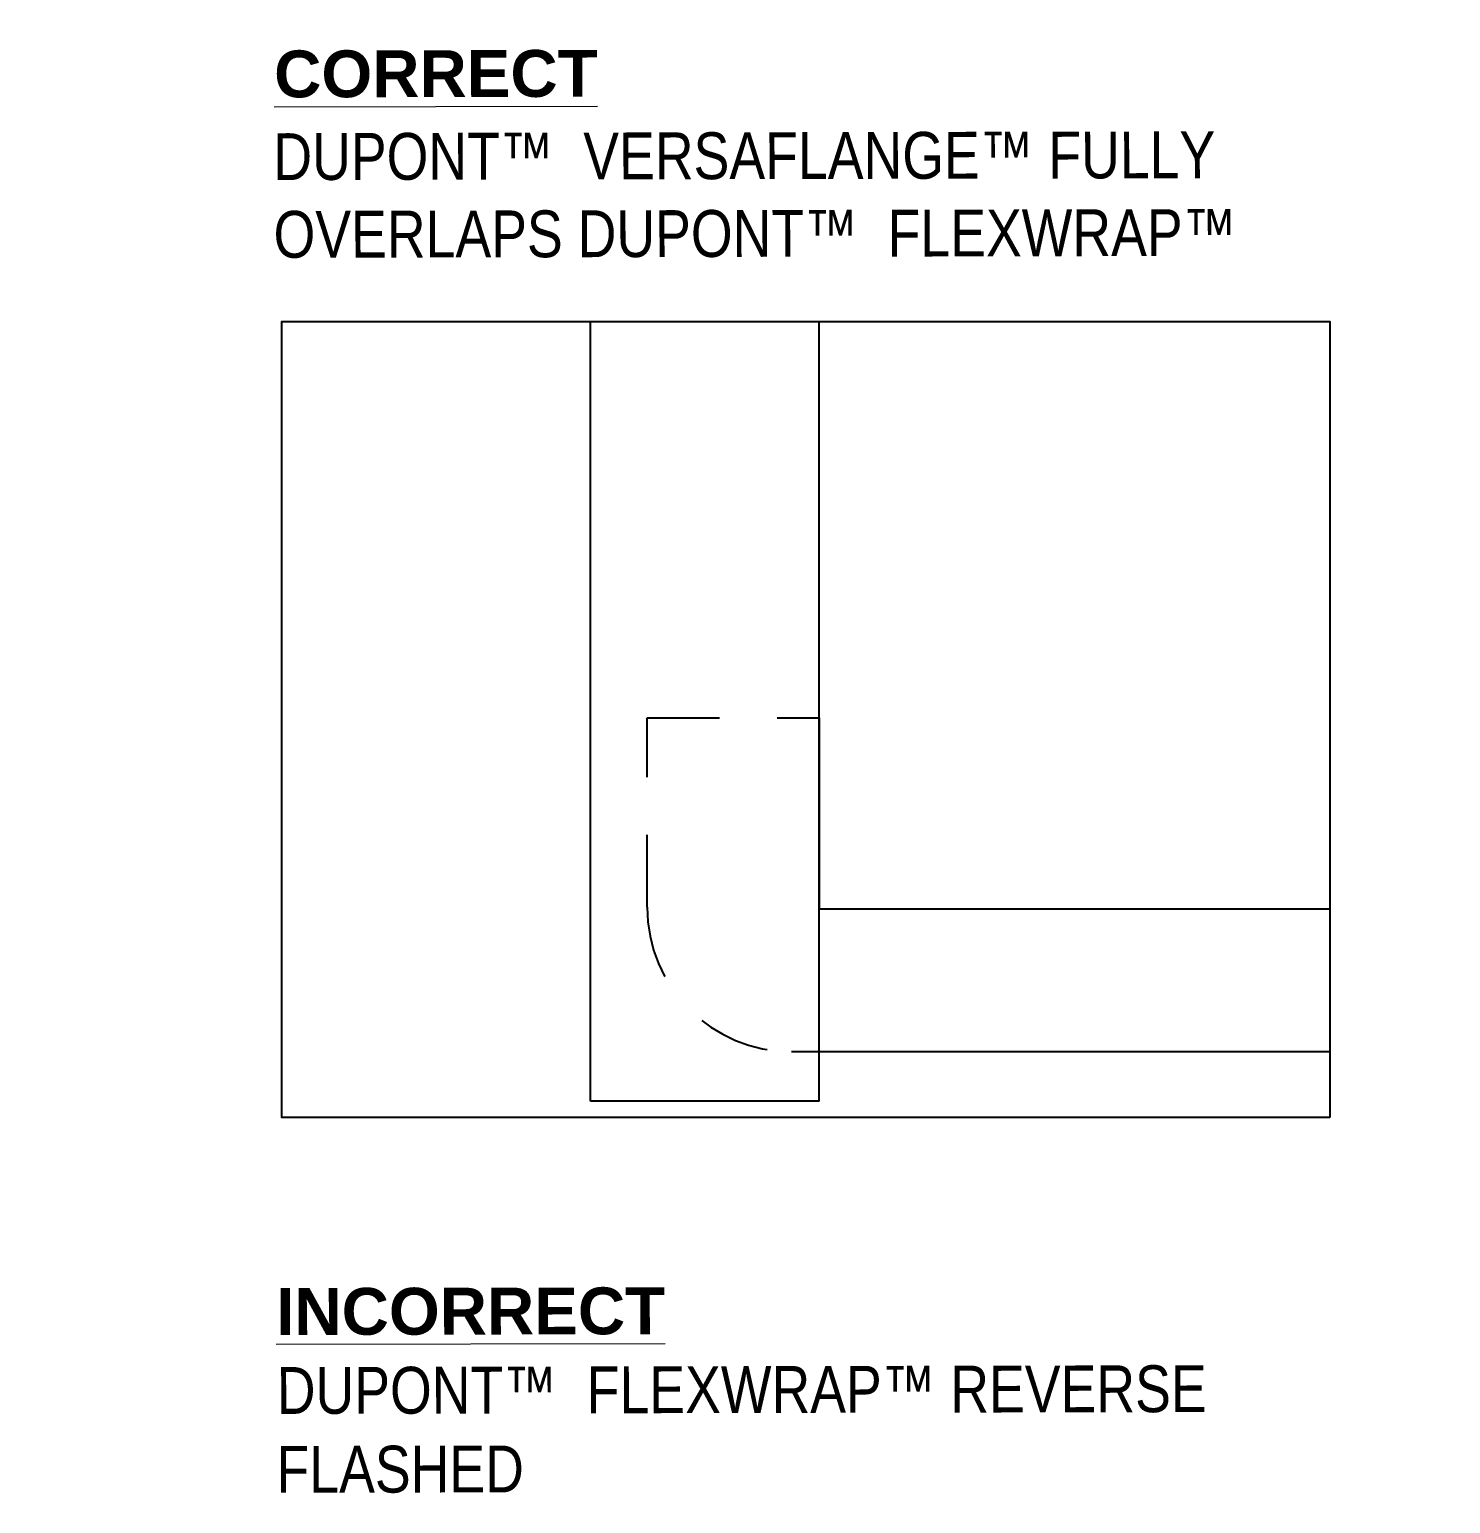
# Model space of a CAD drawing. Header units: inches. Extents: x -20.7 to 76.3, y -55.2 to 19.1.
# Drawn here: x 0.084 to 2.544, y -27.464 to -24.914 of the extents above; entities that cross this region are included whole.
import ezdxf

# ---------------------------------------------------------------- set-up
doc = ezdxf.new("R2010")
doc.units = ezdxf.units.IN
doc.header["$MEASUREMENT"] = 0
for name, pattern in [('AI-Linetype-53', [0.187557, 0.125038, -0.062519]), ('AI-Linetype-54', [0.187557, 0.125038, -0.062519]), ('AI-Linetype-55', [0.187557, 0.125038, -0.062519])]:
    doc.linetypes.add(name, pattern=pattern)
for name, color, linetype, lineweight in [('.ATI-TEXT', 7, 'Continuous', 0), ('G-ANNO-TTLB', 7, 'Continuous', 0), ('TYVEK', 7, 'Continuous', 0)]:
    doc.layers.add(name, color=color, linetype=linetype, lineweight=lineweight)

# ---------------------------------------------------------------- blocks, each defined once
blk = doc.blocks.new('Block_467')
at = {"layer": '.ATI-TEXT', "char_height": 0.2, "attachment_point": 7, "rotation": 0.1123}
for s, insert in [('\\L\\C18;\\c0;\\FArial Bold|b1|i0|c1;\\H0.081059;\\W0.999992;CORRECT\\l', (0.5078, -25.033)), ('\\C18;\\c0;\\FArial Narrow|b0|i0|c1;\\H0.081059;\\W0.999992;DUPONT™  VERSAFLANGE™ FULLY ', (0.5065, -25.176)), ('\\C18;\\c0;\\FArial Narrow|b0|i0|c1;\\H0.081059;\\W0.999992;OVERLAPS DUPONT™  FLEXWRAP™', (0.5068, -25.3105))]:
    blk.add_mtext(s, dxfattribs=dict(at, insert=insert))
blk = doc.blocks.new('Block_468')
at = {"layer": '.ATI-TEXT', "char_height": 0.2, "attachment_point": 7, "rotation": 0.1123}
for s, insert in [('\\L\\C18;\\c0;\\FArial Bold|b1|i0|c1;\\H0.081059;\\W0.999992;INCORRECT\\l', (0.5114, -27.174)), ('\\C18;\\c0;\\FArial Narrow|b0|i0|c1;\\H0.081059;\\W0.999992;DUPONT™  FLEXWRAP™ REVERSE', (0.5124, -27.3106)), ('\\C18;\\c0;\\FArial Narrow|b0|i0|c1;\\H0.081059;\\W0.999992;FLASHED', (0.5119, -27.4471))]:
    blk.add_mtext(s, dxfattribs=dict(at, insert=insert))

msp = doc.modelspace()

# ---------------------------------------------------------------- hatches: boundary and pattern name
at = {"layer": 'G-ANNO-TTLB', "true_color": 0xff00ff, "transparency": 33554687}
h = msp.add_hatch(color=6, dxfattribs=at)
edge = h.paths.add_edge_path()
edge.add_spline(control_points=[(20.0382, -55.2136), (20.0382, -55.2136), (-20.6495, -55.2136), (-20.6495, -55.2136), (-20.6495, -55.2136), (-20.6495, -21.0886), (-20.6495, -21.0886), (-20.6495, -21.0886), (20.0382, -21.0886), (20.0382, -21.0886), (20.0382, -21.0886), (20.0382, -55.2136), (20.0382, -55.2136)], knot_values=[0, 0, 0, 0, 1, 1, 1, 2, 2, 2, 3, 3, 3, 4, 4, 4, 4], degree=3, periodic=0)
edge = h.paths.add_edge_path()
edge.add_spline(control_points=[(-20.5245, -21.2136), (-20.5245, -21.2136), (-20.5245, -55.0886), (-20.5245, -55.0886), (-20.5245, -55.0886), (19.9132, -55.0886), (19.9132, -55.0886), (19.9132, -55.0886), (19.9132, -21.2136), (19.9132, -21.2136), (19.9132, -21.2136), (-20.5245, -21.2136), (-20.5245, -21.2136)], knot_values=[0, 0, 0, 0, 1, 1, 1, 2, 2, 2, 3, 3, 3, 4, 4, 4, 4], degree=3, periodic=0)
edge.add_line((-20.5245, -21.2136), (-20.5245, -21.2136))

# ---------------------------------------------------------------- linework, layer by layer
at = {"layer": 'G-ANNO-TTLB'}
for points in [[(20.0382, -55.2136), (20.0382, -55.2136), (-20.6495, -55.2136), (-20.6495, -55.2136), (-20.6495, -55.2136), (-20.6495, -21.0886), (-20.6495, -21.0886), (-20.6495, -21.0886), (20.0382, -21.0886), (20.0382, -21.0886), (20.0382, -21.0886), (20.0382, -55.2136), (20.0382, -55.2136)], [(-20.5245, -21.2136), (-20.5245, -21.2136), (-20.5245, -55.0886), (-20.5245, -55.0886), (-20.5245, -55.0886), (19.9132, -55.0886), (19.9132, -55.0886), (19.9132, -55.0886), (19.9132, -21.2136), (19.9132, -21.2136), (19.9132, -21.2136), (-20.5245, -21.2136), (-20.5245, -21.2136)]]:
    msp.add_open_spline(points, degree=3, knots=[0, 0, 0, 0, 1, 1, 1, 2, 2, 2, 3, 3, 3, 4, 4, 4, 4], dxfattribs=at)
at = {"layer": 'TYVEK', "color": 1, "lineweight": 25, "true_color": 0xff0000}
for p, q in [((1.055, -26.7686), (1.055, -25.4193)), ((1.4512, -26.7686), (1.4512, -25.4193)), ((1.4512, -26.105), (1.4512, -26.4359)), ((1.4512, -26.7686), (1.055, -26.7686))]:
    msp.add_line(p, q, dxfattribs=at)
at = {"layer": 'TYVEK', "color": 18, "linetype": 'AI-Linetype-54', "lineweight": 25, "true_color": 0x000000}
msp.add_line((1.1533, -26.4328), (1.1533, -26.105), dxfattribs=at)
at = {"layer": 'TYVEK', "color": 18, "linetype": 'AI-Linetype-55', "lineweight": 25, "true_color": 0x000000}
msp.add_line((1.1533, -26.105), (1.4512, -26.105), dxfattribs=at)
at = {"layer": 'TYVEK', "color": 18, "lineweight": 25, "true_color": 0x000000}
for p, q in [((1.4512, -26.4359), (2.335, -26.4359)), ((2.335, -26.6829), (1.4034, -26.6829))]:
    msp.add_line(p, q, dxfattribs=at)
msp.add_lwpolyline([(2.335, -26.7968), (0.5212, -26.7968), (0.5212, -25.4193), (2.335, -25.4193)], close=True, dxfattribs=at)
at = {"layer": 'TYVEK', "color": 18, "linetype": 'AI-Linetype-53', "lineweight": 25, "true_color": 0x000000}
msp.add_open_spline([(1.1533, -26.4328), (1.1533, -26.5709), (1.2652, -26.6829), (1.4034, -26.6829)], degree=3, dxfattribs=at)

# ---------------------------------------------------------------- block references
at = {"layer": '.ATI-TEXT'}
for name in ['Block_467', 'Block_468']:
    msp.add_blockref(name, (0, 0), dxfattribs=at)

doc.saveas('drawing.dxf')
